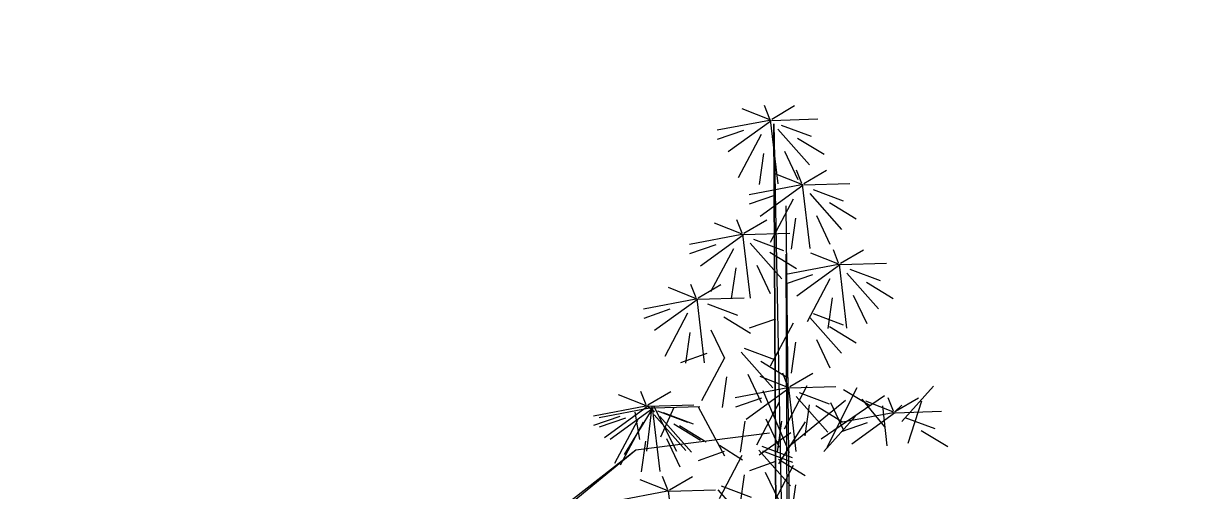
# Model space of a CAD drawing. Header units: metres. Extents: x 563124 to 573994, y 2062953 to 2068466.
# Drawn here: x 568885.72 to 568890.9, y 2065882.16 to 2065884.21 of the extents above; entities that cross this region are included whole.
import ezdxf

# ---------------------------------------------------------------- set-up
doc = ezdxf.new("R2010")
doc.units = ezdxf.units.M
doc.linetypes.add('HIDDEN', pattern=[0.375, 0.25, -0.125])
for name, color, linetype in [('1-CAY XANH', 7, 'CONTINUOUS'), ('ghichieudai', 7, 'CONTINUOUS'), ('LogDg phu', 7, 'CONTINUOUS'), ('MATCATDUONG', 8, 'CONTINUOUS')]:
    doc.layers.add(name, color=color, linetype=linetype)

# ---------------------------------------------------------------- blocks, each defined once
blk = doc.blocks.new('ca')
at = {"layer": '1-CAY XANH', "color": 3}
for p, q in [((0.68, 65.045), (0.234, 65.306)), ((0.698, 65.022), (1.256, 65.243)), ((0.717, 65.045), (0.819, 65.306)), ((0.687, 65.018), (-0.216, 65.046)), ((0.496, 64.928), (-0.089, 64.708)), ((0.641, 64.954), (0.546, 46.012)), ((0.555, 63.779), (0.701, 65.026)), ((0.641, 64.954), (0.641, 64.954)), ((0.641, 64.954), (0.641, 64.954)), ((0.698, 65.006), (1.529, 64.406)), ((0.722, 65.018), (1.742, 64.827)), ((0.177, 64.675), (-0.343, 64.358)), ((0.559, 64.85), (-0.058, 64.154)), ((0.886, 64.742), (1.331, 63.901)), ((1.229, 64.821), (1.74, 64.643)), ((0.431, 64.421), (0.169, 63.868)), ((0.842, 64.37), (0.927, 63.771)), ((0.057, 63.787), (-0.39, 64.047)), ((0.075, 63.763), (0.633, 63.984)), ((0.094, 63.787), (0.196, 64.047)), ((0.064, 63.76), (-0.839, 63.788)), ((-0.068, 62.521), (0.078, 63.767)), ((0.075, 63.748), (0.906, 63.147)), ((0.099, 63.76), (1.119, 63.568)), ((-0.127, 63.67), (-0.713, 63.449)), ((-0.064, 63.591), (-0.681, 62.895)), ((0.263, 63.484), (0.708, 62.642)), ((0.606, 63.563), (1.117, 63.385)), ((-0.446, 63.416), (-0.966, 63.099)), ((-0.192, 63.163), (-0.454, 62.609)), ((0.218, 63.111), (0.304, 62.512)), ((1.221, 62.821), (0.774, 63.081)), ((1.239, 62.797), (1.797, 63.018)), ((1.258, 62.821), (1.36, 63.081)), ((1.228, 62.793), (0.325, 62.821)), ((1.096, 61.554), (1.242, 62.801)), ((1.263, 62.793), (2.283, 62.602)), ((1.037, 62.703), (0.451, 62.483)), ((1.099, 62.625), (0.482, 61.929)), ((1.239, 62.781), (2.07, 62.181)), ((1.77, 62.596), (2.281, 62.418)), ((-0.66, 62.236), (-1.107, 62.496)), ((-0.642, 62.212), (-0.084, 62.433)), ((-0.623, 62.236), (-0.521, 62.496)), ((0.718, 62.45), (0.198, 62.133)), ((1.427, 62.517), (1.872, 61.676)), ((-0.653, 62.209), (-1.556, 62.236)), ((-0.844, 62.118), (-1.43, 61.898)), ((-0.785, 60.97), (-0.639, 62.216)), ((-0.642, 62.197), (0.189, 61.596)), ((-0.618, 62.209), (0.402, 62.017)), ((0.972, 62.196), (0.71, 61.643)), ((1.382, 62.145), (1.468, 61.546)), ((-1.163, 61.865), (-1.683, 61.548)), ((-0.782, 62.04), (-1.399, 61.344)), ((-0.454, 61.933), (-0.009, 61.091)), ((-0.111, 62.011), (0.4, 61.834)), ((2.114, 61.562), (1.668, 61.822)), ((2.132, 61.538), (2.691, 61.76)), ((2.151, 61.562), (2.253, 61.822)), ((-0.909, 61.612), (-1.172, 61.058)), ((-0.499, 61.56), (-0.413, 60.961)), ((2.121, 61.535), (1.218, 61.563)), ((1.931, 61.445), (1.345, 61.224)), ((1.989, 60.296), (2.135, 61.542)), ((2.132, 61.523), (2.964, 60.922)), ((2.156, 61.535), (3.176, 61.343)), ((-0.127, 61.254), (-0.713, 61.034)), ((-0.064, 61.176), (-0.681, 60.48)), ((1.611, 61.191), (1.091, 60.875)), ((2.321, 61.259), (2.765, 60.417)), ((2.664, 61.338), (3.174, 61.16)), ((-0.446, 61), (-0.966, 60.684)), ((0.263, 61.068), (0.708, 60.227)), ((0.606, 61.147), (1.117, 60.969)), ((-0.192, 60.747), (-0.454, 60.194)), ((1.865, 60.938), (1.603, 60.384)), ((2.276, 60.886), (2.362, 60.287)), ((0.218, 60.696), (0.304, 60.096)), ((1.214, 60.58), (0.628, 60.36)), ((1.276, 60.502), (0.659, 59.806)), ((0.894, 60.327), (0.374, 60.01)), ((1.603, 60.394), (2.048, 59.553)), ((1.947, 60.473), (2.457, 60.295)), ((0.327, 59.833), (-0.119, 60.093)), ((0.345, 59.809), (0.904, 60.03)), ((0.364, 59.833), (0.466, 60.093)), ((1.148, 60.073), (0.886, 59.52)), ((-1.852, 59.154), (-2.469, 59.841)), ((-0.397, 58.648), (-0.983, 59.811)), ((0.334, 59.806), (-0.569, 59.834)), ((-0.007, 59.845), (0.438, 59.004)), ((0.202, 58.567), (0.348, 59.813)), ((0.369, 59.806), (1.389, 59.614)), ((1.559, 60.022), (1.645, 59.423)), ((-1.73, 59.35), (-2.177, 59.61)), ((-1.693, 59.35), (-1.591, 59.61)), ((-1.524, 59.047), (-1.079, 59.588)), ((-0.284, 58.812), (-1.519, 59.658)), ((-0.716, 59.777), (-1.236, 59.461)), ((0.334, 58.675), (-0.757, 59.569)), ((0.144, 59.716), (-0.442, 59.495)), ((0.206, 59.637), (-0.411, 58.941)), ((0.336, 58.541), (0.846, 59.746)), ((0.345, 59.794), (1.177, 59.193)), ((0.877, 59.609), (1.387, 59.431)), ((3.09, 59.474), (2.644, 59.735)), ((3.108, 59.451), (3.666, 59.672)), ((3.127, 59.474), (3.229, 59.735)), ((-1.723, 59.323), (-2.626, 59.351)), ((-1.979, 58.726), (-2.241, 59.555)), ((-1.855, 59.467), (-1.709, 59.33)), ((-1.712, 59.326), (-1.154, 59.547)), ((-1.569, 58.674), (-1.483, 59.458)), ((-0.463, 59.524), (-0.725, 58.971)), ((-0.176, 59.462), (-0.696, 59.145)), ((-0.052, 59.473), (0.034, 58.873)), ((0.534, 59.53), (0.978, 58.688)), ((1.594, 58.475), (2.104, 59.428)), ((2.986, 59.415), (2.083, 59.443)), ((3.097, 59.447), (2.194, 59.475)), ((2.907, 59.357), (2.321, 59.137)), ((2.979, 59.443), (2.532, 58.571)), ((2.841, 58.85), (2.579, 59.428)), ((2.854, 58.176), (3, 59.423)), ((2.965, 59.34), (3.111, 59.455)), ((2.997, 59.419), (3.555, 58.509)), ((2.997, 59.403), (3.828, 58.803)), ((3.016, 59.443), (3.118, 58.571)), ((3.021, 59.415), (4.041, 59.224)), ((3.108, 59.435), (3.94, 58.835)), ((3.132, 59.447), (4.152, 59.255)), ((-1.914, 59.232), (-2.5, 59.012)), ((-1.712, 59.311), (-0.881, 58.71)), ((-1.688, 59.323), (-0.668, 59.131)), ((-1.181, 59.125), (-0.67, 58.948)), ((-0.335, 58.569), (-0.952, 59.257)), ((0.542, 58.328), (0.022, 59.143)), ((0.489, 59.157), (0.575, 58.558)), ((0.795, 59.206), (0.533, 58.653)), ((1.206, 59.155), (1.292, 58.555)), ((2.795, 59.325), (2.209, 59.105)), ((2.857, 59.247), (2.24, 58.551)), ((2.969, 59.279), (2.352, 58.583)), ((3.185, 59.139), (3.63, 58.298)), ((3.252, 58.799), (3.338, 59.331)), ((3.296, 59.171), (3.741, 58.33)), ((3.528, 59.218), (4.039, 59.04)), ((3.64, 59.25), (4.15, 59.072)), ((-2.233, 58.979), (-2.753, 58.662)), ((0.923, 58.503), (0.306, 58.939)), ((2.476, 59.072), (1.956, 58.755)), ((0.871, 58.672), (0.285, 58.452)), ((1.251, 58.396), (1.696, 58.686)), ((2.73, 58.818), (2.468, 58.265)), ((3.14, 58.767), (3.226, 58.168)), ((0.551, 58.419), (0.031, 58.102)), ((0.861, 58.582), (0.275, 58.361)), ((0.933, 58.594), (0.316, 57.898)), ((1.261, 58.486), (1.705, 57.645)), ((1.604, 58.565), (2.114, 58.387)), ((0.262, 58.292), (0.706, 57.451)), ((0.605, 58.371), (1.115, 58.193)), ((0.805, 58.165), (0.543, 57.612)), ((1.216, 58.114), (1.302, 57.514)), ((2.668, 57.82), (2.221, 58.08)), ((2.686, 57.796), (3.244, 58.017)), ((2.705, 57.82), (2.807, 58.08)), ((0.217, 57.92), (0.303, 57.321)), ((1.665, 57.896), (1.079, 57.676)), ((1.727, 57.818), (1.11, 57.122)), ((2.675, 57.793), (1.772, 57.821)), ((2.543, 56.554), (2.689, 57.8)), ((2.71, 57.793), (3.73, 57.601))]:
    blk.add_line(p, q, dxfattribs=at)
at = {"layer": '1-CAY XANH', "color": 17}
for p, q in [((0.641, 64.954), (-0.644, 0.027)), ((0.305, 0.047), (0.641, 64.954)), ((0.405, 63.355), (-0.261, 0)), ((0.405, 62.413), (0.148, 0)), ((0.723, 58.926), (3.326, 58.595)), ((2.587, 59.104), (2.067, 58.787)), ((3.326, 58.595), (7.066, 55.521)), ((3.326, 58.595), (5.247, 57.099))]:
    blk.add_line(p, q, dxfattribs=at)

msp = doc.modelspace()

# ---------------------------------------------------------------- linework, layer by layer
at = {"layer": 'LogDg phu', "linetype": 'HIDDEN', "ltscale": 50}
msp.add_lwpolyline([(568812.3247, 2065973.8693), (568796.1005, 2065967.3273, 0.40262), (568791.5597, 2065957.2132), (568822.268, 2065871.3694, 0.397173), (568832.0499, 2065866.3867), (568951.4811, 2065901.3784, 0.445138), (568956.6328, 2065912.0929), (568922.5678, 2065995.1002), (568913.7948, 2066013.6302, 0.417119), (568903.0694, 2066017.4032), (568825.121, 2065979.5484, -0.017204)], format="xyb", close=True, dxfattribs=at)

# ---------------------------------------------------------------- next in the draw order: wipeouts: each hides what was drawn before it
msp.add_wipeout([(568538.5548, 2065837.1158), (569134.3908, 2065836.3611), (569131.1932, 2065953.8252), (568779.0042, 2065956.6832), (568600.6017, 2065960.3155)]).dxf.layer = 'ghichieudai'

# ---------------------------------------------------------------- next in the draw order: block references
at = {"layer": 'MATCATDUONG', "color": 3, "linetype": 'Continuous', "extrusion": (3.31378e-12, 1.1371e-08, 1), "xscale": -0.2249999999767169, "yscale": 0.2250000000931323, "zscale": 0.2250000000000005}
msp.add_blockref('ca', (568889.1556, 2065869.1551, 0.0235), dxfattribs=at)

doc.saveas('drawing.dxf')
